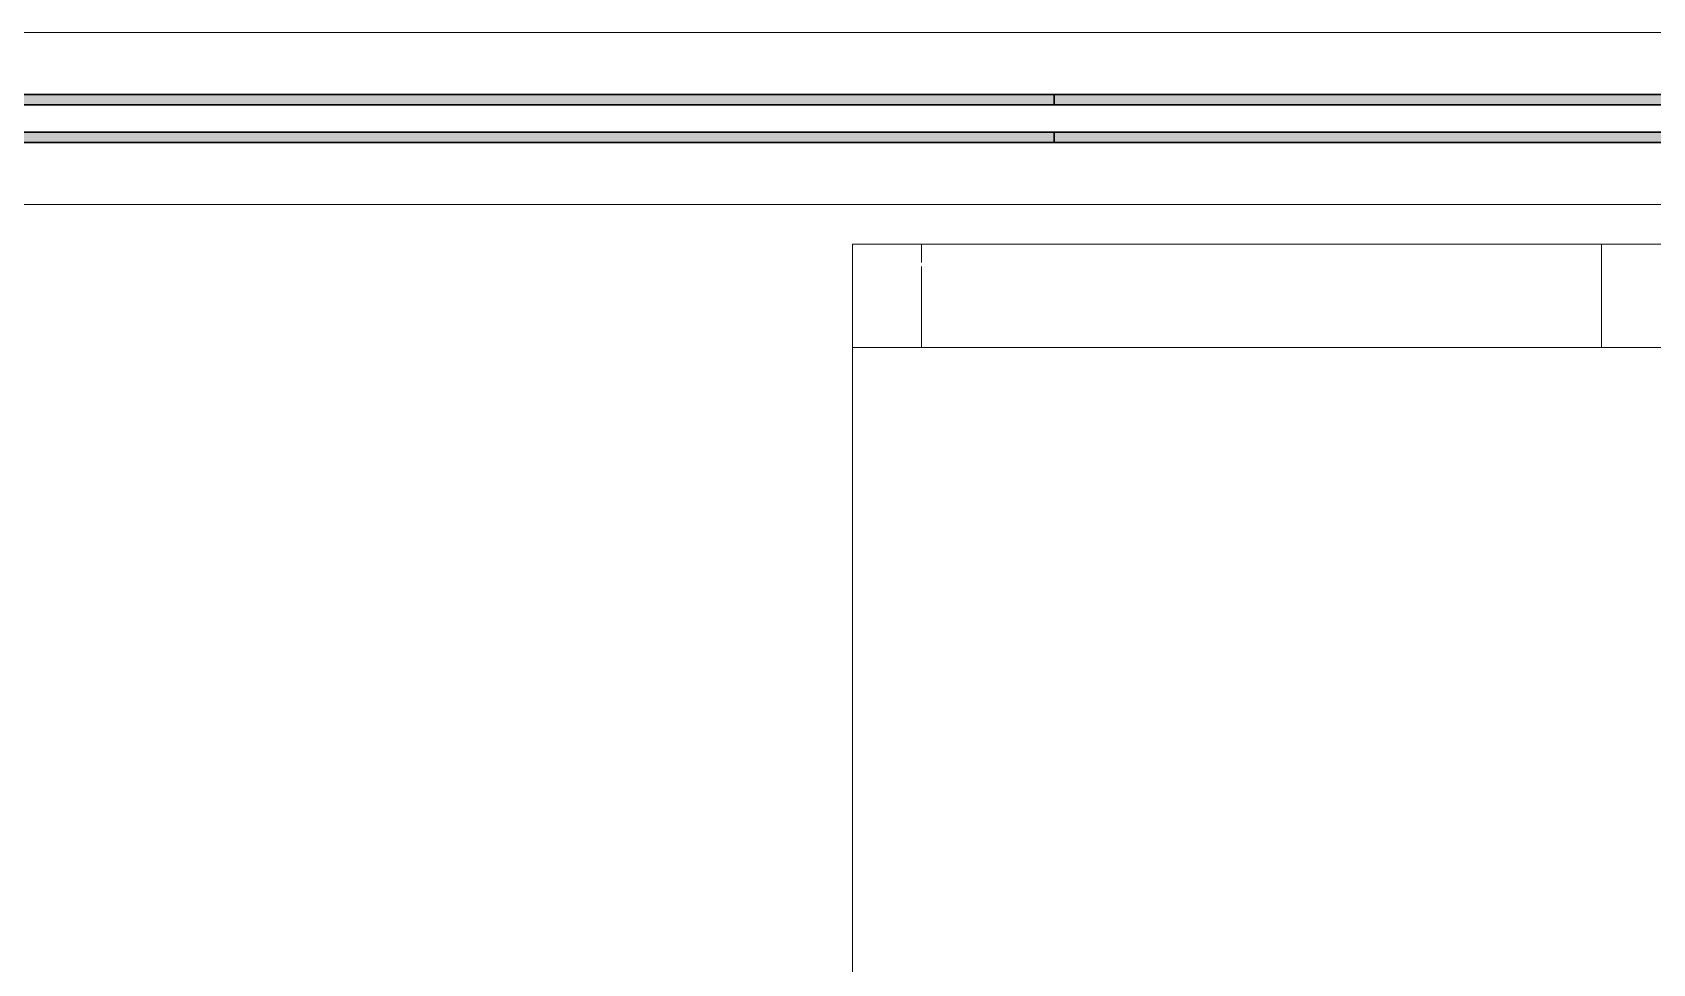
# Model space of a CAD drawing. Header units: millimetres. Extents: x 155927 to 295199, y -4084 to 97293.
# Drawn here: x 199509 to 200450, y 13067 to 13608 of the extents above; entities that cross this region are included whole.
import ezdxf

# ---------------------------------------------------------------- set-up
doc = ezdxf.new("R2010")
doc.units = ezdxf.units.MM
doc.header["$MEASUREMENT"] = 0
for name, color, linetype, lineweight in [('A-GLAZ-CURT', 7, 'CONTINUOUS', 9), ('A-GLAZ-CWMG', 7, 'CONTINUOUS', 9), ('I-FURN', 8, 'CONTINUOUS', 9)]:
    doc.layers.add(name, color=color, linetype=linetype, lineweight=lineweight)

msp = doc.modelspace()

# ---------------------------------------------------------------- hatches: boundary and pattern name
at = {"layer": 'A-GLAZ-CURT'}
h = msp.add_hatch(color=256, dxfattribs=at)
h.paths.add_polyline_path([(199760.7, 13543.61), (200102.83, 13543.61), (200102.83, 13549.61), (199202.83, 13549.61), (199202.83, 13543.61)], flags=0)
h.paths.add_polyline_path([(200102.83, 13565.61), (200102.83, 13571.61), (199202.83, 13571.61), (199202.83, 13565.61), (199760.7, 13565.61)], flags=0)
h = msp.add_hatch(color=256, dxfattribs=at)
h.paths.add_polyline_path([(200361.05, 13543.61), (201002.83, 13543.61), (201002.83, 13549.61), (200102.83, 13549.61), (200102.83, 13543.61)], flags=0)
h.paths.add_polyline_path([(200661.22, 13565.61), (201002.83, 13565.61), (201002.83, 13571.61), (200102.83, 13571.61), (200102.83, 13565.61), (200361.05, 13565.61)], flags=0)

# ---------------------------------------------------------------- linework, layer by layer
at = {"layer": 'A-GLAZ-CURT', "lineweight": 30}
for p, q in [((200102.83, 13571.61), (199202.83, 13571.61)), ((201002.83, 13571.61), (200102.83, 13571.61)), ((200102.83, 13571.61), (200102.83, 13565.61)), ((200102.83, 13565.61), (200102.83, 13571.61)), ((199202.83, 13565.61), (200102.83, 13565.61)), ((200102.83, 13565.61), (201002.83, 13565.61)), ((200102.83, 13549.61), (199202.83, 13549.61)), ((199202.83, 13543.61), (200102.83, 13543.61)), ((201002.83, 13549.61), (200102.83, 13549.61)), ((200102.83, 13549.61), (200102.83, 13543.61)), ((200102.83, 13543.61), (200102.83, 13549.61)), ((200102.83, 13543.61), (201002.83, 13543.61))]:
    msp.add_line(p, q, dxfattribs=at)
at = {"layer": 'A-GLAZ-CWMG'}
for p, q in [((199202.83, 13607.61), (200102.83, 13607.61)), ((200102.83, 13607.61), (201002.83, 13607.61)), ((199202.83, 13507.61), (200102.83, 13507.61)), ((200102.83, 13507.61), (201002.83, 13507.61))]:
    msp.add_line(p, q, dxfattribs=at)
at = {"layer": 'I-FURN'}
for p, q in [((200785.68, 13484.61), (199985.68, 13484.61)), ((199985.68, 13484.61), (199985.68, 12084.61)), ((199985.68, 12084.61), (199985.68, 13484.61)), ((199985.68, 13484.61), (200785.68, 13484.61)), ((199985.68, 13484.61), (200420.68, 13484.61)), ((200025.68, 13484.61), (199985.68, 13484.61)), ((199985.68, 13484.61), (199985.68, 13424.61)), ((199985.68, 13424.61), (199985.68, 13484.61)), ((201545.68, 13484.61), (200025.68, 13484.61)), ((200025.68, 13474.03), (200025.68, 13484.61)), ((200025.68, 13474.03), (200025.68, 13484.61)), ((200420.68, 13484.61), (200550.68, 13484.61)), ((200420.68, 13424.61), (200420.68, 13484.61)), ((200420.68, 13424.61), (200420.68, 13484.61)), ((200025.68, 13424.61), (200025.68, 13471.72)), ((200025.68, 13424.61), (200025.68, 13471.72)), ((199985.68, 13424.61), (200025.16, 13424.61)), ((200420.68, 13424.61), (199985.68, 13424.61)), ((200025.68, 13424.61), (201545.68, 13424.61)), ((200550.68, 13424.61), (200420.68, 13424.61))]:
    msp.add_line(p, q, dxfattribs=at)

doc.saveas('drawing.dxf')
